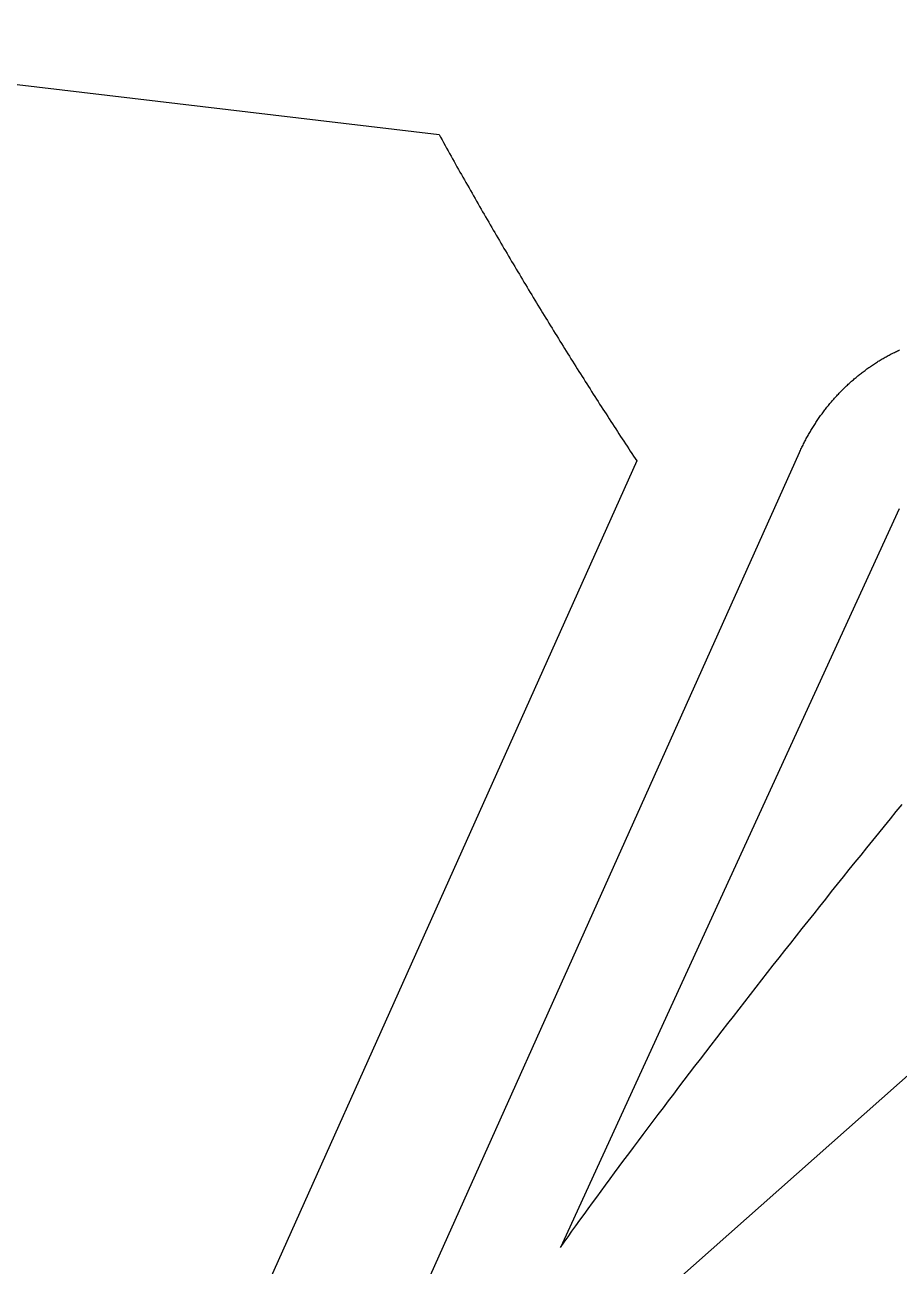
# Model space of a CAD drawing. Extents: x 5 to 105, y 2 to 136.
# Drawn here: x 16.6 to 24.54, y 22.13 to 33.4 of the extents above; entities that cross this region are included whole.
import ezdxf

# ---------------------------------------------------------------- set-up
doc = ezdxf.new("R2010")
doc.units = 0
doc.layers.get('0').update_dxf_attribs({"linetype": 'CONTINUOUS'})

msp = doc.modelspace()

# ---------------------------------------------------------------- linework, layer by layer
at = {"color": 7}
for points in [[(7.8904, 33.8812), (20.3591, 32.4011)], [(22.1545, 29.4377), (16.8473, 17.6048)], [(30.1269, 22.4236), (18.6712, 18.4561), (23.6308, 29.5138)], [(24.5364, 29.003), (21.4608, 22.2978)], [(28.867, 27.6305), (20.5052, 20.2141)]]:
    msp.add_lwpolyline(points, dxfattribs=at)
for points in [[(20.3591, 32.4011, 0), (20.3725, 32.3767, 0), (20.386, 32.3524, 0), (20.3995, 32.3281, 0), (20.413, 32.3038, 0), (20.4265, 32.2795, 0), (20.4401, 32.2552, 0), (20.4536, 32.231, 0), (20.4671, 32.2068, 0), (20.4807, 32.1825, 0), (20.4943, 32.1583, 0), (20.5078, 32.1342, 0), (20.5214, 32.11, 0), (20.535, 32.0858, 0), (20.5486, 32.0617, 0), (20.5622, 32.0376, 0), (20.5759, 32.0135, 0), (20.5895, 31.9894, 0), (20.6032, 31.9653, 0), (20.6168, 31.9412, 0), (20.6305, 31.9172, 0), (20.6442, 31.8932, 0), (20.6579, 31.8691, 0), (20.6716, 31.8452, 0), (20.6853, 31.8212, 0), (20.699, 31.7972, 0), (20.7128, 31.7733, 0), (20.7265, 31.7493, 0), (20.7403, 31.7254, 0), (20.754, 31.7015, 0), (20.7678, 31.6776, 0), (20.7816, 31.6538, 0), (20.7954, 31.6299, 0), (20.8092, 31.6061, 0), (20.823, 31.5823, 0), (20.8369, 31.5585, 0), (20.8507, 31.5347, 0), (20.8646, 31.5109, 0), (20.8784, 31.4871, 0), (20.8923, 31.4634, 0), (20.9062, 31.4397, 0), (20.9201, 31.416, 0), (20.934, 31.3923, 0), (20.9479, 31.3686, 0), (20.9618, 31.3449, 0), (20.9758, 31.3213, 0), (20.9897, 31.2977, 0), (21.0037, 31.2741, 0), (21.0177, 31.2505, 0), (21.0317, 31.2269, 0), (21.0456, 31.2033, 0), (21.0596, 31.1798, 0), (21.0737, 31.1563, 0), (21.0877, 31.1327, 0), (21.1017, 31.1092, 0), (21.1158, 31.0858, 0), (21.1298, 31.0623, 0), (21.1439, 31.0388, 0), (21.158, 31.0154, 0), (21.172, 30.992, 0), (21.1861, 30.9686, 0), (21.2003, 30.9452, 0), (21.2144, 30.9218, 0), (21.2285, 30.8985, 0), (21.2426, 30.8751, 0), (21.2568, 30.8518, 0), (21.271, 30.8285, 0), (21.2851, 30.8052, 0), (21.2993, 30.782, 0), (21.3135, 30.7587, 0), (21.3277, 30.7355, 0), (21.3419, 30.7122, 0), (21.3561, 30.689, 0), (21.3704, 30.6658, 0), (21.3846, 30.6427, 0), (21.3989, 30.6195, 0), (21.4131, 30.5964, 0), (21.4274, 30.5732, 0), (21.4417, 30.5501, 0), (21.456, 30.527, 0), (21.4703, 30.504, 0), (21.4846, 30.4809, 0), (21.499, 30.4579, 0), (21.5133, 30.4348, 0), (21.5276, 30.4118, 0), (21.542, 30.3888, 0), (21.5564, 30.3658, 0), (21.5708, 30.3429, 0), (21.5851, 30.3199, 0), (21.5995, 30.297, 0), (21.614, 30.2741, 0), (21.6284, 30.2512, 0), (21.6428, 30.2283, 0), (21.6573, 30.2054, 0), (21.6717, 30.1826, 0), (21.6862, 30.1598, 0), (21.7006, 30.1369, 0), (21.7151, 30.1141, 0), (21.7296, 30.0914, 0), (21.7441, 30.0686, 0), (21.7586, 30.0458, 0), (21.7732, 30.0231, 0), (21.7877, 30.0004, 0), (21.8023, 29.9777, 0), (21.8168, 29.955, 0), (21.8314, 29.9323, 0), (21.846, 29.9097, 0), (21.8605, 29.887, 0), (21.8751, 29.8644, 0), (21.8897, 29.8418, 0), (21.9044, 29.8192, 0), (21.919, 29.7966, 0), (21.9336, 29.7741, 0), (21.9483, 29.7515, 0), (21.9629, 29.729, 0), (21.9776, 29.7065, 0), (21.9923, 29.684, 0), (22.007, 29.6615, 0), (22.0217, 29.6391, 0), (22.0364, 29.6166, 0), (22.0511, 29.5942, 0), (22.0659, 29.5718, 0), (22.0806, 29.5494, 0), (22.0953, 29.527, 0), (22.1101, 29.5047, 0), (22.1249, 29.4823, 0), (22.1397, 29.46, 0), (22.1545, 29.4377, 0)], [(23.6308, 29.5138, 0), (23.6353, 29.5238, 0), (23.6398, 29.5337, 0), (23.6444, 29.5436, 0), (23.6491, 29.5534, 0), (23.6538, 29.5633, 0), (23.6585, 29.573, 0), (23.6633, 29.5828, 0), (23.6682, 29.5925, 0), (23.6731, 29.6022, 0), (23.678, 29.6118, 0), (23.683, 29.6214, 0), (23.6881, 29.631, 0), (23.6932, 29.6406, 0), (23.6983, 29.6501, 0), (23.7035, 29.6595, 0), (23.7087, 29.669, 0), (23.714, 29.6784, 0), (23.7193, 29.6877, 0), (23.7247, 29.697, 0), (23.7302, 29.7063, 0), (23.7356, 29.7156, 0), (23.7412, 29.7248, 0), (23.7467, 29.734, 0), (23.7523, 29.7431, 0), (23.758, 29.7522, 0), (23.7637, 29.7613, 0), (23.7695, 29.7703, 0), (23.7753, 29.7793, 0), (23.7811, 29.7882, 0), (23.787, 29.7971, 0), (23.793, 29.806, 0), (23.799, 29.8148, 0), (23.805, 29.8236, 0), (23.8111, 29.8324, 0), (23.8172, 29.8411, 0), (23.8234, 29.8498, 0), (23.8296, 29.8584, 0), (23.8358, 29.867, 0), (23.8421, 29.8756, 0), (23.8485, 29.8841, 0), (23.8549, 29.8925, 0), (23.8613, 29.901, 0), (23.8678, 29.9094, 0), (23.8743, 29.9177, 0), (23.8809, 29.926, 0), (23.8875, 29.9343, 0), (23.8941, 29.9425, 0), (23.9008, 29.9507, 0), (23.9076, 29.9589, 0), (23.9143, 29.967, 0), (23.9212, 29.975, 0), (23.928, 29.9831, 0), (23.9349, 29.991, 0), (23.9419, 29.999, 0), (23.9489, 30.0068, 0), (23.9559, 30.0147, 0), (23.963, 30.0225, 0), (23.9701, 30.0303, 0), (23.9772, 30.038, 0), (23.9844, 30.0456, 0), (23.9916, 30.0533, 0), (23.9989, 30.0609, 0), (24.0062, 30.0684, 0), (24.0136, 30.0759, 0), (24.021, 30.0833, 0), (24.0284, 30.0907, 0), (24.0359, 30.0981, 0), (24.0434, 30.1054, 0), (24.0509, 30.1127, 0), (24.0585, 30.1199, 0), (24.0661, 30.1271, 0), (24.0738, 30.1342, 0), (24.0815, 30.1413, 0), (24.0892, 30.1483, 0), (24.097, 30.1553, 0), (24.1048, 30.1623, 0), (24.1127, 30.1692, 0), (24.1206, 30.176, 0), (24.1285, 30.1828, 0), (24.1365, 30.1896, 0), (24.1445, 30.1963, 0), (24.1525, 30.203, 0), (24.1606, 30.2096, 0), (24.1687, 30.2161, 0), (24.1768, 30.2227, 0), (24.185, 30.2291, 0), (24.1933, 30.2355, 0), (24.2015, 30.2419, 0), (24.2098, 30.2482, 0), (24.2181, 30.2545, 0), (24.2265, 30.2607, 0), (24.2349, 30.2669, 0), (24.2433, 30.273, 0), (24.2518, 30.2791, 0), (24.2603, 30.2851, 0), (24.2688, 30.2911, 0), (24.2774, 30.297, 0), (24.286, 30.3029, 0), (24.2946, 30.3087, 0), (24.3033, 30.3145, 0), (24.312, 30.3202, 0), (24.3207, 30.3259, 0), (24.3295, 30.3315, 0), (24.3383, 30.3371, 0), (24.3471, 30.3426, 0), (24.356, 30.348, 0), (24.3649, 30.3534, 0), (24.3738, 30.3588, 0), (24.3828, 30.3641, 0), (24.3918, 30.3693, 0), (24.4008, 30.3745, 0), (24.4099, 30.3797, 0), (24.4189, 30.3848, 0), (24.4281, 30.3898, 0), (24.4372, 30.3948, 0), (24.4464, 30.3997, 0), (24.4556, 30.4046, 0), (24.4649, 30.4094, 0), (24.4741, 30.4142, 0), (24.4834, 30.4189, 0), (24.4928, 30.4236, 0), (24.5021, 30.4282, 0), (24.5115, 30.4327, 0), (24.5209, 30.4372, 0), (24.5304, 30.4416, 0), (24.5399, 30.446, 0)], [(21.4608, 22.2978, 0), (21.4948, 22.3455, 0), (21.5294, 22.394, 0), (21.5648, 22.4432, 0), (21.6008, 22.4933, 0), (21.6374, 22.544, 0), (21.6748, 22.5955, 0), (21.7127, 22.6477, 0), (21.7513, 22.7006, 0), (21.7905, 22.7542, 0), (21.8302, 22.8084, 0), (21.8706, 22.8633, 0), (21.9115, 22.9188, 0), (21.953, 22.9749, 0), (21.995, 23.0316, 0), (22.0376, 23.0889, 0), (22.0806, 23.1467, 0), (22.1242, 23.2051, 0), (22.1683, 23.264, 0), (22.2128, 23.3234, 0), (22.2579, 23.3833, 0), (22.3033, 23.4437, 0), (22.3493, 23.5045, 0), (22.3956, 23.5658, 0), (22.4424, 23.6275, 0), (22.4895, 23.6897, 0), (22.5371, 23.7522, 0), (22.585, 23.8151, 0), (22.6334, 23.8783, 0), (22.682, 23.9419, 0), (22.731, 24.0058, 0), (22.7804, 24.07, 0), (22.83, 24.1345, 0), (22.88, 24.1993, 0), (22.9302, 24.2644, 0), (22.9807, 24.3297, 0), (23.0315, 24.3952, 0), (23.0825, 24.4609, 0), (23.1338, 24.5269, 0), (23.1853, 24.593, 0), (23.2371, 24.6592, 0), (23.289, 24.7256, 0), (23.3411, 24.7921, 0), (23.3934, 24.8588, 0), (23.4458, 24.9255, 0), (23.4984, 24.9923, 0), (23.5512, 25.0592, 0), (23.6041, 25.1261, 0), (23.657, 25.193, 0), (23.7101, 25.2599, 0), (23.7633, 25.3269, 0), (23.8165, 25.3938, 0), (23.8699, 25.4606, 0), (23.9232, 25.5275, 0), (23.9766, 25.5942, 0), (24.03, 25.6608, 0), (24.0835, 25.7274, 0), (24.1369, 25.7938, 0), (24.1903, 25.8601, 0), (24.2437, 25.9262, 0), (24.2971, 25.9921, 0), (24.3504, 26.0579, 0), (24.4036, 26.1234, 0), (24.4568, 26.1887, 0), (24.5099, 26.2538, 0), (24.5628, 26.3187, 0)]]:
    msp.add_polyline3d(points, dxfattribs=at)

doc.saveas('drawing.dxf')
